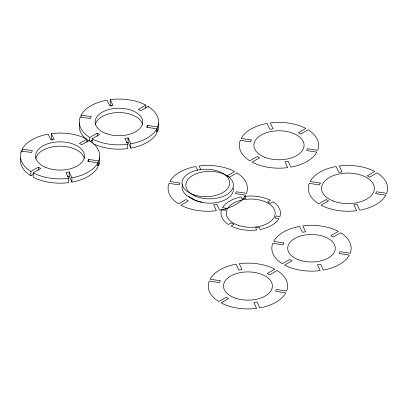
<?xml version="1.0" encoding="UTF-8"?>
<svg xmlns="http://www.w3.org/2000/svg" width="408" height="408" viewBox="0 0 408 408"><rect width="100%" height="100%" fill="white"/><g stroke="black" fill="none" stroke-linecap="round" stroke-linejoin="round"><path stroke-width="0.61" d="M97.553 165.102L98.751 165.286L98.751 160.971L88.572 159.395L87.715 161.236L97.894 162.812L97.894 167.132A39.658 22.894 0 0 1 71.905 182.136L69.176 176.261L69.176 171.941L65.984 172.436L68.712 178.316L68.712 182.631A39.658 22.894 0 0 1 33.201 177.138L33.201 172.819L40.657 168.519L38.321 167.168L30.865 171.472L30.865 175.787L32.997 174.558M156.442 131.101L157.641 131.289L157.641 126.97L147.461 125.394L146.605 127.24L156.784 128.816L156.784 133.13A39.658 22.894 0 0 1 130.79 148.14L128.061 142.259L128.061 137.945L124.873 138.434L127.597 144.315L127.597 148.634A39.658 22.894 0 0 1 93.84 144.014M86.899 142.203L86.899 139.118L79.448 143.422L81.784 144.774L89.24 140.469A39.658 22.894 0 0 1 98.751 160.971M89.755 140.979L89.755 137.471L97.206 133.171L99.542 134.518L92.091 138.822L92.091 143.142M145.789 108.207L145.789 105.121L138.338 109.426L140.673 110.772L148.124 106.468A39.658 22.894 0 0 1 157.641 126.97M90.285 141.484L92.417 140.255M126.465 142.509L128.061 142.259M67.58 176.506L69.176 176.261M81.095 117.29L81.095 115.127L91.275 116.703L90.423 118.549L80.238 116.974A39.658 22.894 0 0 0 89.755 137.471M22.205 151.286L22.205 149.129L32.39 150.705L31.533 152.546L21.349 150.97L21.349 152.204M200.818 169.748L199.084 166.005A39.658 22.894 0 0 1 234.59 171.498L227.134 175.802L229.475 177.154L236.926 172.849A39.658 22.894 0 0 1 246.442 193.351L236.257 191.775L235.406 193.616L245.585 195.192A39.658 22.894 0 0 1 219.591 210.202L216.862 204.321L213.67 204.816L216.398 210.696A39.658 22.894 0 0 1 180.892 205.199L188.343 200.899L186.007 199.548L178.556 203.852A39.658 22.894 0 0 1 169.04 183.35L179.219 184.926L180.076 183.085L169.896 181.509A39.658 22.894 0 0 1 195.891 166.5L197.625 170.243M145.789 105.121A39.658 22.894 0 0 0 110.282 99.629L113.011 105.504L109.818 105.998L107.09 100.123A39.658 22.894 0 0 0 81.095 115.127M128.061 137.945L130.79 143.82L130.79 148.14M111.272 106.085L110.282 103.943L110.282 99.629M86.899 139.118A39.658 22.894 0 0 0 51.393 133.625L54.121 139.505L50.929 140L48.2 134.12A39.658 22.894 0 0 0 22.205 149.129M69.176 171.941L71.905 177.822L71.905 182.136M52.382 140.082L51.393 137.945L51.393 133.625M148.124 106.468L148.124 107.008M147.461 125.394L147.461 127.245M97.206 133.171L97.206 136.252M89.24 140.469L89.24 141.01M88.572 159.395L88.572 161.864M38.321 167.168L38.321 170.253M99.328 157.116A39.658 22.894 0 0 1 98.751 165.286M30.865 175.787A39.658 22.894 0 0 1 20.604 157.942M97.894 162.812A39.658 22.894 0 0 1 71.905 177.822M68.712 178.316A39.658 22.894 0 0 1 33.201 172.819M30.865 171.472A39.658 22.894 0 0 1 21.349 150.97M35.725 158.829A24.455 14.117 0 0 1 59.634 146.171A24.455 14.117 0 0 1 84.278 158.35M201.97 202.072A23.797 13.739 0 0 1 188.659 196.319M233.279 188.011A23.797 13.739 0 0 1 217.836 202.322A23.797 13.739 0 0 1 190.006 197.212M193.341 198.951A23.797 13.739 0 0 1 182.58 184.457M158.319 123.578A39.658 22.894 0 0 1 157.641 131.289M88.24 140.78A39.658 22.894 0 0 1 86.812 139.709M85.481 138.577A39.658 22.894 0 0 1 79.682 123.048M156.784 128.816A39.658 22.894 0 0 1 130.79 143.82M127.597 144.315A39.658 22.894 0 0 1 92.091 138.822M95.273 124.868A23.797 13.739 0 0 1 118.942 112.552A23.797 13.739 0 0 1 142.606 124.868M251.303 140.015L250.451 141.862L240.266 140.286A39.658 22.894 0 0 0 249.783 160.788L257.234 156.483L259.57 157.835L252.119 162.134A39.658 22.894 0 0 0 287.625 167.627L284.896 161.752L288.089 161.257L290.817 167.137A39.658 22.894 0 0 0 316.812 152.128L306.632 150.552L307.484 148.711L317.669 150.287A39.658 22.894 0 0 0 308.152 129.785L300.701 134.089L298.365 132.738L305.816 128.433A39.658 22.894 0 0 0 270.31 122.941L273.039 128.821L269.846 129.316L267.118 123.435A39.658 22.894 0 0 0 241.123 138.445L251.303 140.015M226.318 208.289L225.359 210.355L221.585 209.773A29.743 17.172 0 0 0 228.439 224.538L231.203 222.941L233.82 224.456L231.056 226.047A29.743 17.172 0 0 0 256.632 230.005L255.622 227.827L259.197 227.276L260.207 229.454A29.743 17.172 0 0 0 278.934 218.642L275.16 218.061L276.114 215.995L279.893 216.577A29.743 17.172 0 0 0 273.039 201.812L270.275 203.408L267.658 201.894L270.422 200.303A29.743 17.172 0 0 0 244.841 196.345L245.856 198.523L242.281 199.079L241.266 196.896A29.743 17.172 0 0 0 222.544 207.708L226.318 208.289M220.269 280.765L219.417 282.606L209.233 281.03A39.658 22.894 0 0 0 218.749 301.532L226.2 297.228L228.536 298.58L221.085 302.879A39.658 22.894 0 0 0 256.591 308.371L253.863 302.496L257.055 302.002L259.784 307.882A39.658 22.894 0 0 0 285.779 292.873L275.599 291.297L276.451 289.456L286.635 291.031A39.658 22.894 0 0 0 277.119 270.53L269.668 274.834L267.332 273.482L274.783 269.178A39.658 22.894 0 0 0 239.277 263.685L242.005 269.566L238.813 270.06L236.084 264.18A39.658 22.894 0 0 0 210.089 279.189L220.269 280.765M283.83 242.984L282.979 244.831L272.794 243.255A39.658 22.894 0 0 0 282.31 263.757L289.762 259.452L292.103 260.799L284.646 265.103A39.658 22.894 0 0 0 320.158 270.596L317.429 264.721L320.622 264.226L323.345 270.101A39.658 22.894 0 0 0 349.34 255.097L339.16 253.521L340.017 251.68L350.197 253.251A39.658 22.894 0 0 0 340.68 232.754L333.229 237.053L330.893 235.707L338.344 231.402A39.658 22.894 0 0 0 302.838 225.91L305.567 231.79L302.374 232.279L299.645 226.404A39.658 22.894 0 0 0 273.651 241.414L283.83 242.984M320.285 183.085L319.433 184.926L309.249 183.35A39.658 22.894 0 0 0 318.765 203.852L326.216 199.548L328.557 200.899L321.101 205.199A39.658 22.894 0 0 0 356.612 210.696L353.884 204.816L357.077 204.321L359.8 210.202A39.658 22.894 0 0 0 385.795 195.192L375.615 193.616L376.472 191.775L386.651 193.351A39.658 22.894 0 0 0 377.135 172.849L369.684 177.154L367.348 175.802L374.799 171.498A39.658 22.894 0 0 0 339.293 166.005L342.021 171.885L338.829 172.38L336.1 166.5A39.658 22.894 0 0 0 310.106 181.509L320.285 183.085M45.701 167.402A24.455 14.117 0 0 0 84.374 157.427A24.455 14.117 0 0 0 50.077 143.081A24.455 14.117 0 0 0 45.701 167.402M195.646 196.238A23.797 13.739 0 0 0 233.279 186.532A23.797 13.739 0 0 0 199.905 172.569A23.797 13.739 0 0 0 195.646 196.238M193.973 194.851A23.797 13.739 0 0 0 229.663 182.952A23.797 13.739 0 0 0 193.973 171.059A23.797 13.739 0 0 0 193.973 194.851M107.044 133.87A23.797 13.739 0 0 0 142.734 121.972A23.797 13.739 0 0 0 107.044 110.073A23.797 13.739 0 0 0 107.044 133.87M235.707 298.258A24.455 14.117 0 0 0 272.391 286.028A24.455 14.117 0 0 0 235.707 273.804A24.455 14.117 0 0 0 235.707 298.258M333.132 200.991A26.438 15.264 0 0 0 374.32 189.44A26.438 15.264 0 0 0 336.401 174.619A26.438 15.264 0 0 0 333.132 200.991M264.889 157.294A25.117 14.499 0 0 0 304.021 146.319A25.117 14.499 0 0 0 267.995 132.243A25.117 14.499 0 0 0 264.889 157.294M298.161 259.631A23.797 13.739 0 0 0 335.228 249.232A23.797 13.739 0 0 0 301.099 235.895A23.797 13.739 0 0 0 298.161 259.631M238.512 225.405A24.455 14.117 0 0 0 275.196 213.175A24.455 14.117 0 0 0 238.512 200.945A24.455 14.117 0 0 0 238.512 225.405"/></g></svg>
